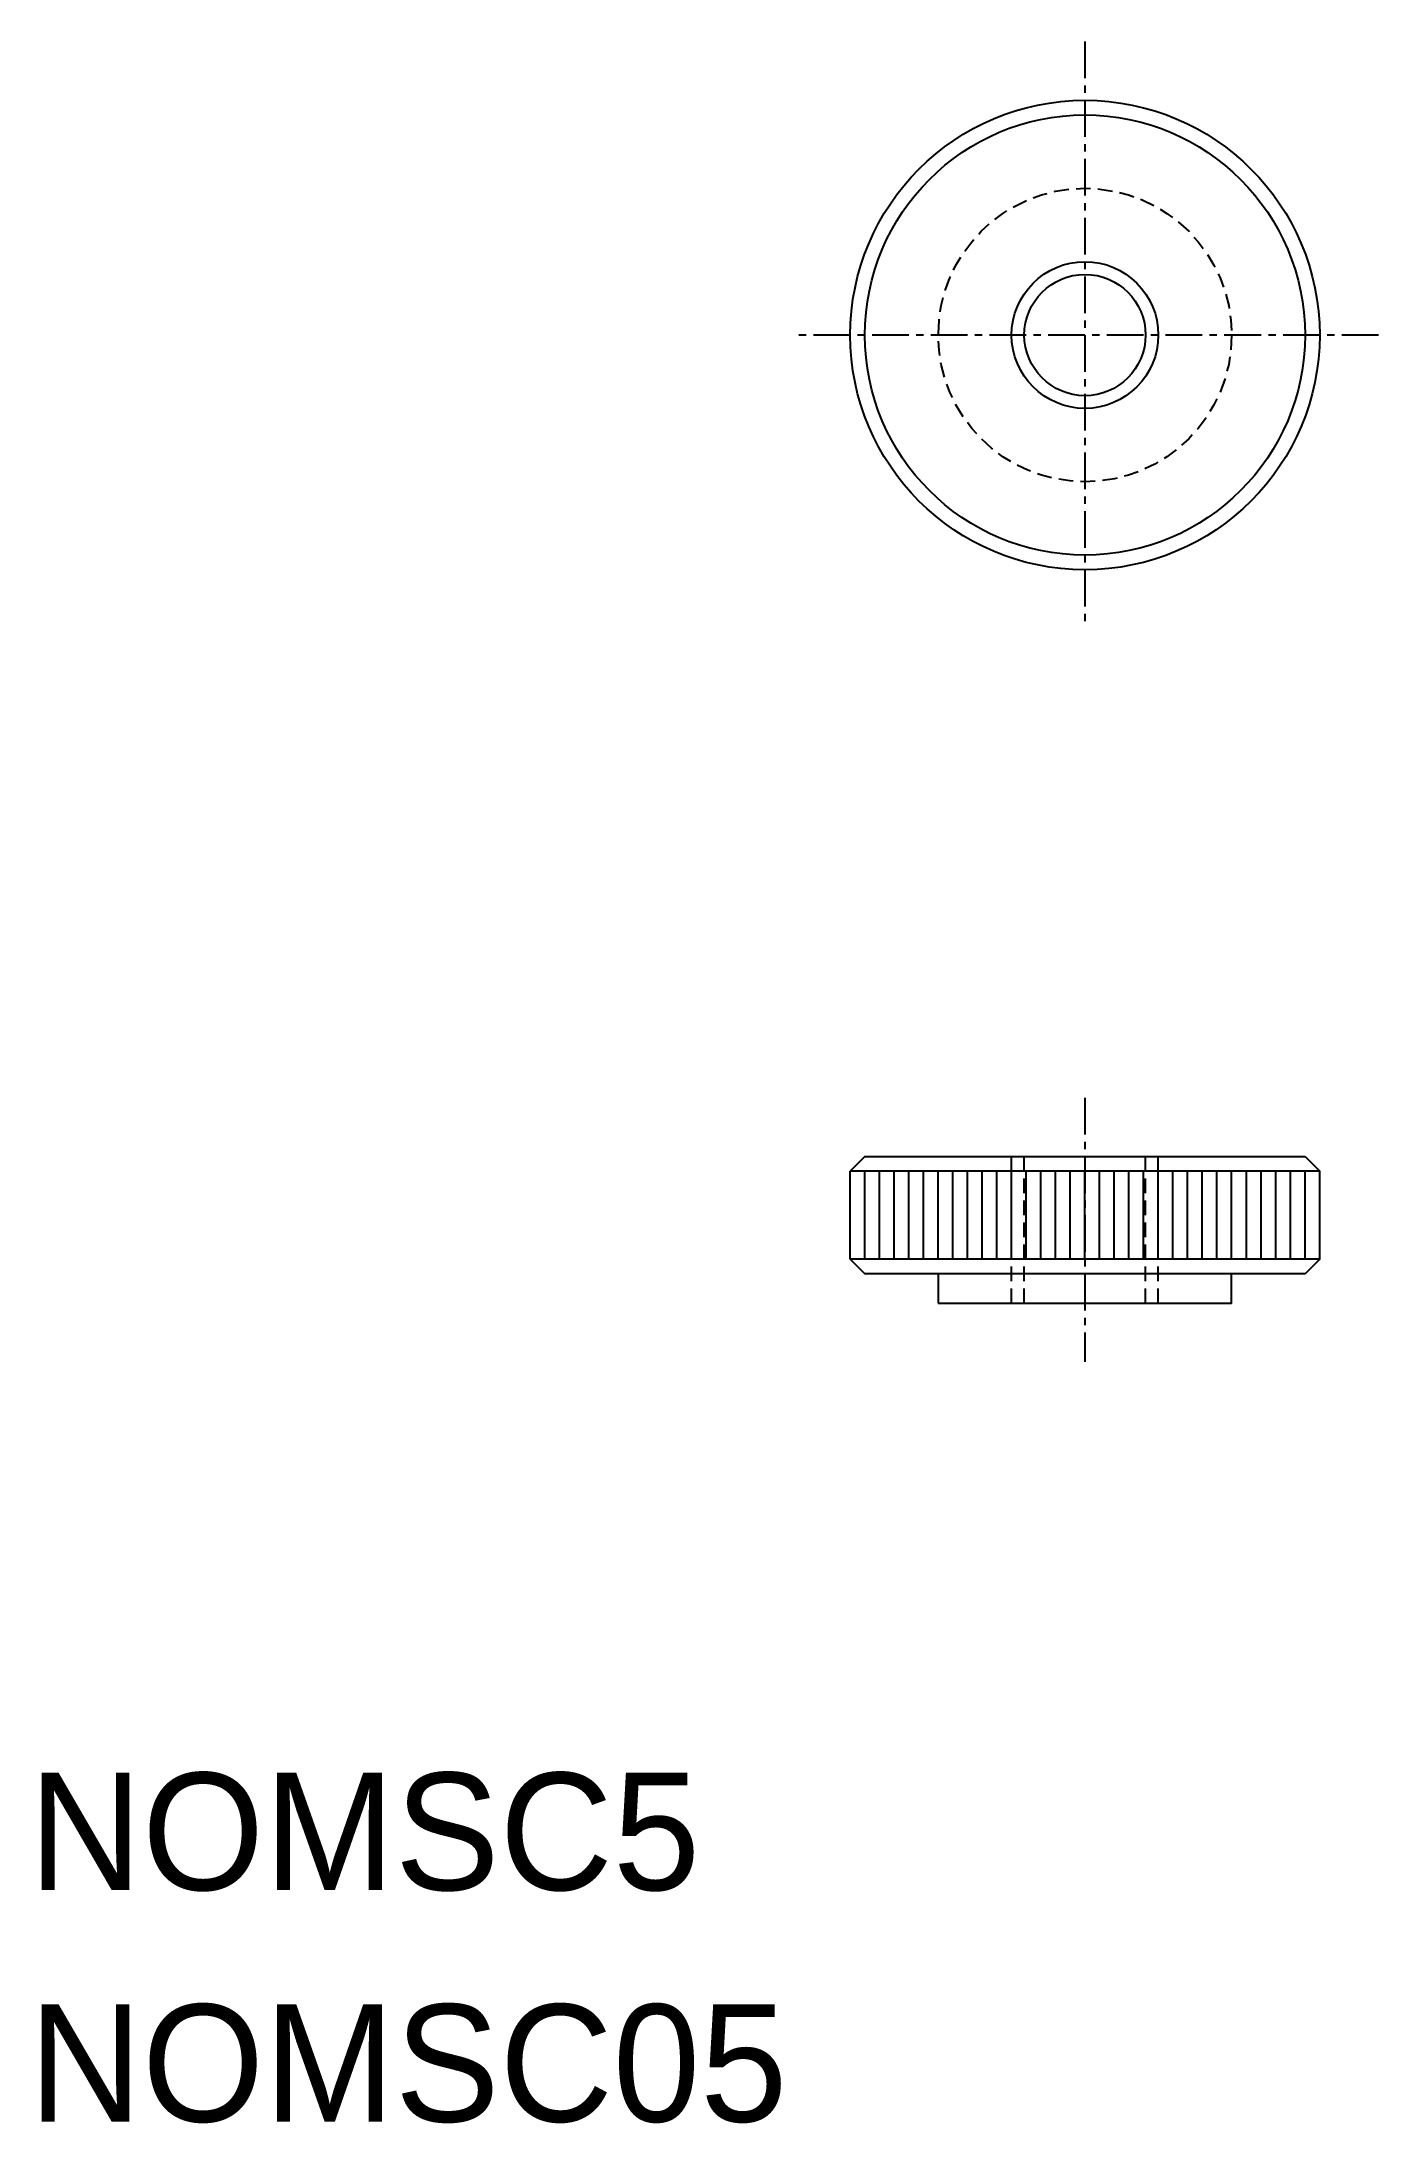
# Model space of a CAD drawing. Extents: x -13028.2 to -12982.7, y -341.8 to -270.9.
import ezdxf

# ---------------------------------------------------------------- set-up
doc = ezdxf.new("R2010")
doc.units = 0
doc.linetypes.add('CENTER', pattern=[2, 1.25, -0.25, 0.25, -0.25])
doc.linetypes.add('DASHED', pattern=[0.75, 0.5, -0.25])
doc.layers.get('0').update_dxf_attribs({"linetype": 'CONTINUOUS'})
doc.layers.add('CENTER', color=1, linetype='CENTER')

msp = doc.modelspace()

# ---------------------------------------------------------------- linework, layer by layer
at = {"color": 7, "linetype": 'CONTINUOUS'}
for p, q in [((-13000.166, -308.891), (-13000.666, -309.391)), ((-13000.166, -308.891), (-12985.166, -308.891)), ((-12985.166, -308.891), (-12984.666, -309.391)), ((-13000.666, -312.391), (-13000.666, -309.391)), ((-12984.666, -309.391), (-13000.666, -309.391)), ((-13000.166, -312.391), (-13000.166, -309.391)), ((-12999.666, -312.391), (-12999.666, -309.391)), ((-12999.166, -312.391), (-12999.166, -309.391)), ((-12998.666, -312.391), (-12998.666, -309.391)), ((-12998.166, -312.391), (-12998.166, -309.391)), ((-12997.666, -312.391), (-12997.666, -309.391)), ((-12997.166, -312.391), (-12997.166, -309.391)), ((-12996.666, -312.391), (-12996.666, -309.391)), ((-12996.166, -312.391), (-12996.166, -309.391)), ((-12995.666, -312.391), (-12995.666, -309.391)), ((-12995.166, -312.391), (-12995.166, -309.391)), ((-12994.666, -312.391), (-12994.666, -309.391)), ((-12994.166, -312.391), (-12994.166, -309.391)), ((-12993.666, -312.391), (-12993.666, -309.391)), ((-12993.166, -312.391), (-12993.166, -309.391)), ((-12992.666, -312.391), (-12992.666, -309.391)), ((-12992.166, -312.391), (-12992.166, -309.391)), ((-12991.666, -312.391), (-12991.666, -309.391)), ((-12991.166, -312.391), (-12991.166, -309.391)), ((-12990.666, -312.391), (-12990.666, -309.391)), ((-12990.166, -312.391), (-12990.166, -309.391)), ((-12989.666, -312.391), (-12989.666, -309.391)), ((-12989.166, -312.391), (-12989.166, -309.391)), ((-12988.666, -312.391), (-12988.666, -309.391)), ((-12988.166, -312.391), (-12988.166, -309.391)), ((-12987.666, -312.391), (-12987.666, -309.391)), ((-12987.166, -312.391), (-12987.166, -309.391)), ((-12986.666, -312.391), (-12986.666, -309.391)), ((-12986.166, -312.391), (-12986.166, -309.391)), ((-12985.666, -312.391), (-12985.666, -309.391)), ((-12985.166, -312.391), (-12985.166, -309.391)), ((-12984.666, -312.391), (-12984.666, -309.391)), ((-13000.666, -312.391), (-13000.166, -312.891)), ((-12984.666, -312.391), (-13000.666, -312.391)), ((-12992.666, -312.391), (-12992.666, -312.391)), ((-12988.666, -312.391), (-12988.666, -312.391)), ((-12984.666, -312.391), (-12985.166, -312.891)), ((-12985.166, -312.891), (-13000.166, -312.891))]:
    msp.add_line(p, q, dxfattribs=at)
at = {"color": 3, "linetype": 'DASHED'}
for p, q in [((-12995.166, -313.891), (-12995.166, -308.891)), ((-12994.733, -313.891), (-12994.733, -308.891)), ((-12990.599, -313.891), (-12990.599, -308.891)), ((-12990.166, -313.891), (-12990.166, -308.891))]:
    msp.add_line(p, q, dxfattribs=at)
at = {"color": 7, "linetype": 'CONTINUOUS'}
msp.add_lwpolyline([(-12997.666, -313.891), (-12987.666, -313.891), (-12987.666, -312.891), (-12997.666, -312.891)], close=True, dxfattribs=at)
for radius in [8, 7.5, 2.067]:
    msp.add_circle((-12992.666, -280.891), radius, dxfattribs=at)
at = {"color": 3, "linetype": 'DASHED'}
msp.add_circle((-12992.666, -280.891), 5, dxfattribs=at)
at = {"color": 3, "linetype": 'CONTINUOUS'}
msp.add_circle((-12992.666, -280.891), 2.5, dxfattribs=at)
at = {"layer": 'CENTER', "color": 1, "linetype": 'CENTER'}
for p, q in [((-12992.666, -270.891), (-12992.666, -290.891)), ((-12982.666, -280.891), (-13002.666, -280.891)), ((-12992.666, -306.891), (-12992.666, -315.891))]:
    msp.add_line(p, q, dxfattribs=at)

# ---------------------------------------------------------------- texts
at = {"color": 7, "linetype": 'CONTINUOUS'}
for s, p in [('NOMSC5', (-13028.666, -333.891)), ('NOMSC05', (-13028.666, -341.784))]:
    msp.add_text(s, height=4, dxfattribs=at).set_placement(p)

doc.saveas('drawing.dxf')
